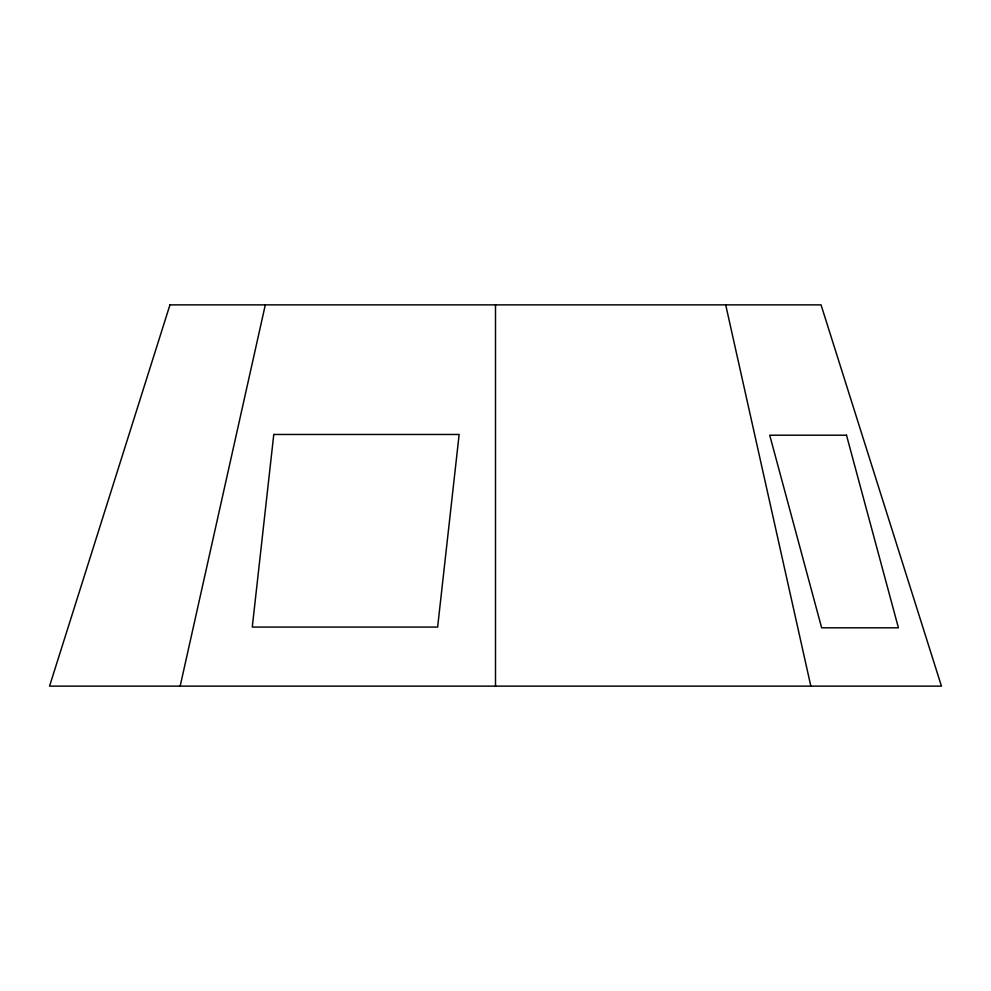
<?xml version="1.0" encoding="UTF-8"?>
<svg xmlns="http://www.w3.org/2000/svg" width="991" height="991" viewBox="0 0 991 991"><rect width="100%" height="100%" fill="white"/><g stroke="black" fill="none" stroke-linecap="round" stroke-linejoin="round"><path stroke-width="1.49" d="M180.164 686.131L265.303 304.869M725.697 304.869L810.836 686.131M495.5 304.869L495.5 686.131M273.776 434.467L252.271 627.068L437.638 627.068L459.143 434.467L273.776 434.467M169.956 304.869L49.55 686.131L941.45 686.131L821.043 304.869L169.956 304.869M846.5 435.21L769.722 435.21L821.638 627.811L898.416 627.811L846.5 435.21"/></g></svg>
